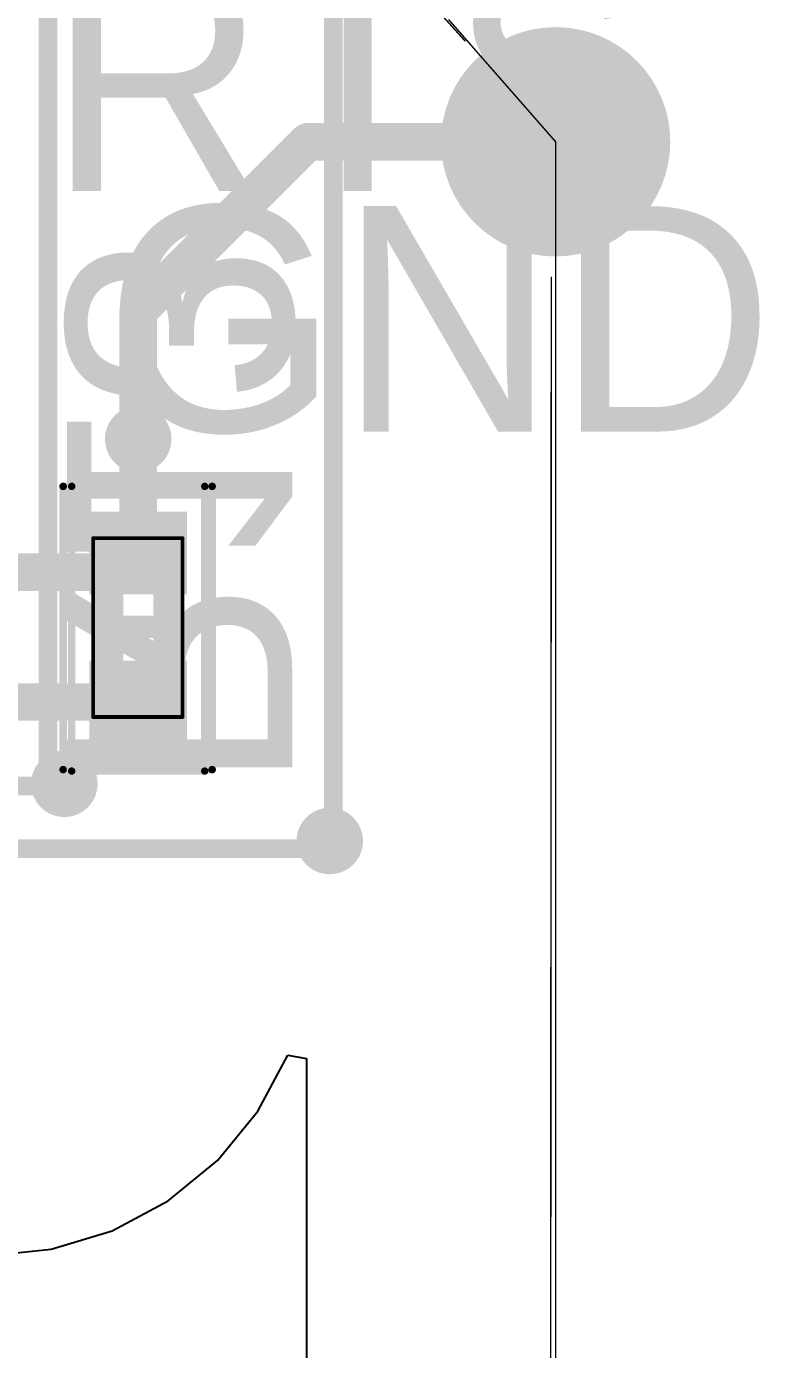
# Model space of a CAD drawing. Extents: x 215 to 281, y 31 to 138.
# Drawn here: x 269.04 to 274, y 74.13 to 83.08 of the extents above; entities that cross this region are included whole.
import ezdxf

# ---------------------------------------------------------------- set-up
doc = ezdxf.new("R2010")
doc.units = 0
doc.layers.get('0').update_dxf_attribs({"linetype": 'CONTINUOUS'})
for name, color, linetype in [('BOTTOMLAYER', 5, 'CONTINUOUS'), ('BOTTOMOVERLAY', 54, 'CONTINUOUS'), ('BOTTOMPASTE', 16, 'CONTINUOUS'), ('BOTTOMSOLDER', 6, 'CONTINUOUS'), ('CONNECTLAYER', 7, 'CONTINUOUS'), ('KEEPOUTLAYER', 6, 'CONTINUOUS'), ('MECHANICAL1', 6, 'CONTINUOUS'), ('MECHANICAL16', 56, 'CONTINUOUS'), ('MECHANICAL2', 216, 'CONTINUOUS'), ('MIDLAYER1', 16, 'CONTINUOUS'), ('MIDLAYER14', 9, 'CONTINUOUS'), ('MIDLAYER2', 76, 'CONTINUOUS'), ('MIDLAYER3', 90, 'CONTINUOUS'), ('MULTILAYER', 9, 'CONTINUOUS'), ('PADHOLELAYER', 156, 'CONTINUOUS'), ('TOPLAYER', 1, 'CONTINUOUS'), ('TOPOVERLAY', 2, 'CONTINUOUS'), ('TOPSOLDER', 216, 'CONTINUOUS'), ('VIAHOLELAYER', 16, 'CONTINUOUS')]:
    doc.layers.add(name, color=color, linetype=linetype)

# ---------------------------------------------------------------- blocks, each defined once
blk = doc.blocks.new('HDR1X6_B_31')
at = {"layer": 'BOTTOMLAYER', "const_width": 0.75}
blk.add_lwpolyline([(0.1116, -6.6516, 1), (0.8616, -6.6516, 1)], format="xyb", close=True, dxfattribs=at)
at = {"layer": 'BOTTOMSOLDER', "const_width": 0.7754}
blk.add_lwpolyline([(0.0989, -6.6516, 1), (0.8743, -6.6516, 1)], format="xyb", close=True, dxfattribs=at)
at = {"layer": 'MIDLAYER1', "const_width": 0.75}
blk.add_lwpolyline([(0.1116, -6.6516, 1), (0.8616, -6.6516, 1)], format="xyb", close=True, dxfattribs=at)
at = {"layer": 'MIDLAYER14', "const_width": 0.75}
blk.add_lwpolyline([(0.1116, -6.6516, 1), (0.8616, -6.6516, 1)], format="xyb", close=True, dxfattribs=at)
at = {"layer": 'MIDLAYER2', "const_width": 0.75}
blk.add_lwpolyline([(0.1116, -6.6516, 1), (0.8616, -6.6516, 1)], format="xyb", close=True, dxfattribs=at)
at = {"layer": 'MIDLAYER3', "const_width": 0.75}
blk.add_lwpolyline([(0.1116, -6.6516, 1), (0.8616, -6.6516, 1)], format="xyb", close=True, dxfattribs=at)
at = {"layer": 'MULTILAYER', "const_width": 0.75}
blk.add_lwpolyline([(0.1116, -6.6516, 1), (0.8616, -6.6516, 1)], format="xyb", close=True, dxfattribs=at)
at = {"layer": 'PADHOLELAYER', "const_width": 0.45}
blk.add_lwpolyline([(0.2616, -6.6516, 1), (0.7116, -6.6516, 1)], format="xyb", close=True, dxfattribs=at)
at = {"layer": 'TOPLAYER', "const_width": 0.75}
blk.add_lwpolyline([(0.1116, -6.6516, 1), (0.8616, -6.6516, 1)], format="xyb", close=True, dxfattribs=at)
at = {"layer": 'TOPSOLDER', "const_width": 0.7754}
blk.add_lwpolyline([(0.0989, -6.6516, 1), (0.8743, -6.6516, 1)], format="xyb", close=True, dxfattribs=at)
blk = doc.blocks.new('R0402_B_50')
at = {"layer": 'BOTTOMLAYER'}
for points in [[(-0.754, -0.3048), (-0.246, -0.3048), (-0.754, 0.3048), (-0.246, 0.3048)], [(0.254, -0.3048), (0.762, -0.3048), (0.254, 0.3048), (0.762, 0.3048)]]:
    blk.add_solid(points, dxfattribs=at)
at = {"layer": 'BOTTOMOVERLAY'}
blk.add_solid([(-0.0762, -0.3047), (0.0762, -0.3047), (-0.0762, 0.3001), (0.0762, 0.3001)], dxfattribs=at)
at = {"layer": 'BOTTOMPASTE'}
for points in [[(-0.6524, -0.2032), (-0.3476, -0.2032), (-0.6524, 0.2032), (-0.3476, 0.2032)], [(0.3556, -0.2032), (0.6604, -0.2032), (0.3556, 0.2032), (0.6604, 0.2032)]]:
    blk.add_solid(points, dxfattribs=at)
at = {"layer": 'BOTTOMSOLDER'}
for points in [[(-0.7794, -0.3302), (-0.2206, -0.3302), (-0.7794, 0.3302), (-0.2206, 0.3302)], [(0.2286, -0.3302), (0.7874, -0.3302), (0.2286, 0.3302), (0.7874, 0.3302)]]:
    blk.add_solid(points, dxfattribs=at)
at = {"layer": 'MECHANICAL16'}
for points, const_width in [([(0.9652, 0.5), (-0.95, 0.5)], 0.0508), ([(-0.95, -0.508), (-0.95, 0.5)], 0.0508), ([(0.9652, -0.508), (0.9652, 0.5)], 0.0508), ([(0.6096, 0.3), (-0.6, 0.3)], 0.0254), ([(-0.6, -0.3048), (-0.6, 0.3)], 0.0254), ([(0.508, 0.2032), (-0.508, 0.2032)], 0.2032), ([(0.6096, -0.3048), (0.6096, 0.3)], 0.0254), ([(0.508, -0.2032), (-0.508, -0.2032)], 0.2032), ([(0.6096, -0.3048), (-0.6, -0.3048)], 0.0254), ([(0.9652, -0.508), (-0.95, -0.508)], 0.0508)]:
    blk.add_lwpolyline(points, dxfattribs=dict(at, const_width=const_width))
for points, const_width in [([(-0.9627, 0.5, 1), (-0.9373, 0.5, 1)], 0.0254), ([(-0.9627, 0.5, 1), (-0.9373, 0.5, 1)], 0.0254), ([(0.9525, 0.5, 1), (0.9779, 0.5, 1)], 0.0254), ([(0.9525, 0.5, 1), (0.9779, 0.5, 1)], 0.0254), ([(-0.6063, 0.3, 1), (-0.5936, 0.3, 1)], 0.0127), ([(-0.6063, 0.3, 1), (-0.5936, 0.3, 1)], 0.0127), ([(-0.5588, 0.2032, 1), (-0.4572, 0.2032, 1)], 0.1016), ([(0.4572, 0.2032, 1), (0.5588, 0.2032, 1)], 0.1016), ([(0.6032, 0.3, 1), (0.6159, 0.3, 1)], 0.0127), ([(0.6032, 0.3, 1), (0.6159, 0.3, 1)], 0.0127), ([(-0.5588, -0.2032, 1), (-0.4572, -0.2032, 1)], 0.1016), ([(0.4572, -0.2032, 1), (0.5588, -0.2032, 1)], 0.1016), ([(-0.6063, -0.3048, 1), (-0.5936, -0.3048, 1)], 0.0127), ([(-0.6063, -0.3048, 1), (-0.5936, -0.3048, 1)], 0.0127), ([(0.6032, -0.3048, 1), (0.6159, -0.3048, 1)], 0.0127), ([(0.6032, -0.3048, 1), (0.6159, -0.3048, 1)], 0.0127), ([(-0.9627, -0.508, 1), (-0.9373, -0.508, 1)], 0.0254), ([(-0.9627, -0.508, 1), (-0.9373, -0.508, 1)], 0.0254), ([(0.9525, -0.508, 1), (0.9779, -0.508, 1)], 0.0254), ([(0.9525, -0.508, 1), (0.9779, -0.508, 1)], 0.0254)]:
    blk.add_lwpolyline(points, format="xyb", close=True, dxfattribs=dict(at, const_width=const_width))
for points in [[(-0.7112, -0.3048), (-0.4064, -0.3048), (-0.7112, 0.3048), (-0.4064, 0.3048)], [(0.4064, -0.3048), (0.7112, -0.3048), (0.4064, 0.3048), (0.7112, 0.3048)]]:
    blk.add_solid(points, dxfattribs=at)
at = {"layer": 'MECHANICAL2', "const_width": 0.05}
for points in [[(0.975, 0.45), (-0.95, 0.45)], [(-0.95, -0.45), (-0.95, 0.45)], [(0.975, -0.45), (0.975, 0.45)], [(0.975, -0.45), (-0.95, -0.45)]]:
    blk.add_lwpolyline(points, dxfattribs=at)
at = {"layer": 'MECHANICAL2', "const_width": 0.025}
for points in [[(-0.9625, 0.45, 1), (-0.9375, 0.45, 1)], [(-0.9625, 0.45, 1), (-0.9375, 0.45, 1)], [(0.9625, 0.45, 1), (0.9875, 0.45, 1)], [(0.9625, 0.45, 1), (0.9875, 0.45, 1)], [(-0.9625, -0.45, 1), (-0.9375, -0.45, 1)], [(-0.9625, -0.45, 1), (-0.9375, -0.45, 1)], [(0.9625, -0.45, 1), (0.9875, -0.45, 1)], [(0.9625, -0.45, 1), (0.9875, -0.45, 1)]]:
    blk.add_lwpolyline(points, format="xyb", close=True, dxfattribs=at)

msp = doc.modelspace()

# ---------------------------------------------------------------- linework, layer by layer
at = {"layer": 'BOTTOMLAYER'}
for points, const_width in [([(269.6864, 80.2893, 1), (269.9114, 80.2893, 1)], 0.225), ([(269.7354, 80.2893, 1), (269.8624, 80.2893, 1)], 0.127), ([(269.7354, 79.5194, 1), (269.8624, 79.5194, 1)], 0.127), ([(269.7354, 79.5194, 1), (269.8624, 79.5194, 1)], 0.127), ([(269.7354, 79.39, 1), (269.8624, 79.39, 1)], 0.127), ([(269.7354, 79.39, 1), (269.8624, 79.39, 1)], 0.127), ([(269.7352, 78.5114, 1), (269.8622, 78.5114, 1)], 0.127), ([(269.1865, 77.9585, 1), (269.4115, 77.9585, 1)], 0.225), ([(270.9817, 77.5716, 1), (271.2067, 77.5716, 1)], 0.225)]:
    msp.add_lwpolyline(points, format="xyb", close=True, dxfattribs=dict(at, const_width=const_width))
at = {"layer": 'BOTTOMLAYER', "const_width": 0.254}
for points in [[(269.7989, 79.5194), (269.7989, 80.2893)], [(269.7989, 79.39), (269.7989, 79.5194)], [(267.9342, 79.39), (269.7989, 79.39)], [(268.5796, 78.5114), (269.7987, 78.5114)]]:
    msp.add_lwpolyline(points, dxfattribs=at)
at = {"layer": 'CONNECTLAYER'}
for p, q in [((270.6078, 75.7443), (270.8107, 76.1238)), ((270.6078, 75.7443), (270.8107, 76.1238)), ((270.6078, 75.7443), (270.8107, 76.1238)), ((270.8107, 76.1238), (270.9361, 76.1)), ((270.8107, 76.1238), (270.9361, 76.1)), ((270.8107, 76.1238), (270.9361, 76.1)), ((270.9361, 76.1), (270.9361, 71.9346)), ((270.9361, 76.1), (270.9361, 71.9346)), ((270.9361, 76.1), (270.9361, 71.9346)), ((270.3349, 75.4117), (270.6078, 75.7443)), ((270.3349, 75.4117), (270.6078, 75.7443)), ((270.3349, 75.4117), (270.6078, 75.7443)), ((270.0022, 75.1387), (270.3349, 75.4117)), ((270.0022, 75.1387), (270.3349, 75.4117)), ((270.0022, 75.1387), (270.3349, 75.4117)), ((269.6228, 74.9359), (270.0022, 75.1387)), ((269.6228, 74.9359), (270.0022, 75.1387)), ((269.6228, 74.9359), (270.0022, 75.1387)), ((269.211, 74.811), (269.6228, 74.9359)), ((269.211, 74.811), (269.6228, 74.9359)), ((269.211, 74.811), (269.6228, 74.9359)), ((268.9098, 74.7813), (269.211, 74.811)), ((268.9098, 74.7813), (269.211, 74.811)), ((268.9098, 74.7813), (269.211, 74.811))]:
    msp.add_line(p, q, dxfattribs=at)
at = {"layer": 'KEEPOUTLAYER', "const_width": 0.01}
for points in [[(271.78, 83.2358), (272.0086, 82.9818)], [(272.5694, 41.0464), (272.5928, 81.3816)]]:
    msp.add_lwpolyline(points, dxfattribs=at)
at = {"layer": 'KEEPOUTLAYER', "const_width": 0.005}
for points in [[(272.0061, 82.9818, 1), (272.0111, 82.9818, 1)], [(272.5903, 81.3816, 1), (272.5953, 81.3816, 1)]]:
    msp.add_lwpolyline(points, format="xyb", close=True, dxfattribs=at)
at = {"layer": 'MECHANICAL1', "const_width": 0.01}
for points in [[(271.8978, 83.1262), (272.6222, 82.2992)], [(272.6222, 41.0992), (272.6222, 82.2992)]]:
    msp.add_lwpolyline(points, dxfattribs=at)
at = {"layer": 'MECHANICAL1', "const_width": 0.005}
msp.add_lwpolyline([(272.6197, 82.2992, 1), (272.6247, 82.2992, 1)], format="xyb", close=True, dxfattribs=at)
msp.add_lwpolyline([(272.6197, 82.2992, 1), (272.6247, 82.2992, 1)], format="xyb", close=True, dxfattribs=at)
at = {"layer": 'MIDLAYER1'}
for points, const_width in [([(269.7989, 81.1531), (270.945, 82.2992)], 0.254), ([(270.945, 82.2992), (272.6222, 82.2992)], 0.254), ([(269.7989, 80.2893), (269.7989, 81.1531)], 0.254), ([(260.5646, 77.9442), (269.299, 77.9442)], 0.127), ([(260.9889, 77.52), (271.0426, 77.52)], 0.127), ([(271.0426, 77.52), (271.0942, 77.5716)], 0.127)]:
    msp.add_lwpolyline(points, dxfattribs=dict(at, const_width=const_width))
for points, const_width in [([(270.8815, 82.2992, 1), (271.0085, 82.2992, 1)], 0.127), ([(270.8815, 82.2992, 1), (271.0085, 82.2992, 1)], 0.127), ([(272.5587, 82.2992, 1), (272.6857, 82.2992, 1)], 0.127), ([(269.7354, 81.1531, 1), (269.8624, 81.1531, 1)], 0.127), ([(269.7354, 81.1531, 1), (269.8624, 81.1531, 1)], 0.127), ([(269.6864, 80.2893, 1), (269.9114, 80.2893, 1)], 0.225), ([(269.7354, 80.2893, 1), (269.8624, 80.2893, 1)], 0.127), ([(269.1865, 77.9585, 1), (269.4115, 77.9585, 1)], 0.225), ([(269.2673, 77.9442, 1), (269.3308, 77.9442, 1)], 0.0635), ([(270.9817, 77.5716, 1), (271.2067, 77.5716, 1)], 0.225), ([(271.0108, 77.52, 1), (271.0743, 77.52, 1)], 0.0635), ([(271.0108, 77.52, 1), (271.0743, 77.52, 1)], 0.0635), ([(271.0625, 77.5716, 1), (271.1259, 77.5716, 1)], 0.0635)]:
    msp.add_lwpolyline(points, format="xyb", close=True, dxfattribs=dict(at, const_width=const_width))
at = {"layer": 'MIDLAYER14', "const_width": 0.127}
for points in [[(269.188, 78.03), (269.188, 85.3732)], [(271.1182, 77.5956), (271.1182, 83.891)], [(269.188, 78.03), (269.2595, 77.9585)], [(269.2595, 77.9585), (269.299, 77.9585)], [(271.0942, 77.5716), (271.1182, 77.5956)]]:
    msp.add_lwpolyline(points, dxfattribs=at)
at = {"layer": 'MIDLAYER14'}
for points, const_width in [([(269.6864, 80.2893, 1), (269.9114, 80.2893, 1)], 0.225), ([(269.1865, 77.9585, 1), (269.4115, 77.9585, 1)], 0.225), ([(269.1563, 78.03, 1), (269.2198, 78.03, 1)], 0.0635), ([(269.1563, 78.03, 1), (269.2198, 78.03, 1)], 0.0635), ([(269.2278, 77.9585, 1), (269.2913, 77.9585, 1)], 0.0635), ([(269.2278, 77.9585, 1), (269.2913, 77.9585, 1)], 0.0635), ([(269.2673, 77.9585, 1), (269.3308, 77.9585, 1)], 0.0635), ([(270.9817, 77.5716, 1), (271.2067, 77.5716, 1)], 0.225), ([(271.0865, 77.5956, 1), (271.15, 77.5956, 1)], 0.0635), ([(271.0865, 77.5956, 1), (271.15, 77.5956, 1)], 0.0635), ([(271.0625, 77.5716, 1), (271.1259, 77.5716, 1)], 0.0635)]:
    msp.add_lwpolyline(points, format="xyb", close=True, dxfattribs=dict(at, const_width=const_width))
at = {"layer": 'MIDLAYER2', "const_width": 0.225}
msp.add_lwpolyline([(269.6864, 80.2893, 1), (269.9114, 80.2893, 1)], format="xyb", close=True, dxfattribs=at)
at = {"layer": 'MIDLAYER3', "const_width": 0.225}
msp.add_lwpolyline([(269.6864, 80.2893, 1), (269.9114, 80.2893, 1)], format="xyb", close=True, dxfattribs=at)
at = {"layer": 'MULTILAYER', "const_width": 0.225}
for points in [[(269.6864, 80.2893, 1), (269.9114, 80.2893, 1)], [(269.1865, 77.9585, 1), (269.4115, 77.9585, 1)], [(270.9817, 77.5716, 1), (271.2067, 77.5716, 1)]]:
    msp.add_lwpolyline(points, format="xyb", close=True, dxfattribs=at)
at = {"layer": 'TOPLAYER', "const_width": 0.225}
msp.add_lwpolyline([(269.6864, 80.2893, 1), (269.9114, 80.2893, 1)], format="xyb", close=True, dxfattribs=at)
at = {"layer": 'VIAHOLELAYER', "const_width": 0.1}
for points in [[(269.7489, 80.2893, 1), (269.8489, 80.2893, 1)], [(269.249, 77.9585, 1), (269.349, 77.9585, 1)], [(271.0442, 77.5716, 1), (271.1442, 77.5716, 1)]]:
    msp.add_lwpolyline(points, format="xyb", close=True, dxfattribs=at)

# ---------------------------------------------------------------- block references
msp.add_blockref('HDR1X6_B_31', (272.1356, 88.9508))
at = {"rotation": 269.9902}
msp.add_blockref('R0402_B_50', (269.7988, 79.0194), dxfattribs=at)

# ---------------------------------------------------------------- texts
at = {"layer": 'MECHANICAL16', "text_generation_flag": 2}
msp.add_text('R13', height=1.524, rotation=269.9902, dxfattribs=at).set_placement((269.3162, 77.9018))
at = {"layer": 'TOPOVERLAY'}
for s, p in [('RTS', (269.1892, 81.9658)), ('GND', (269.5702, 80.3402))]:
    msp.add_text(s, height=1.524, rotation=360, dxfattribs=at).set_placement(p)

doc.saveas('drawing.dxf')
